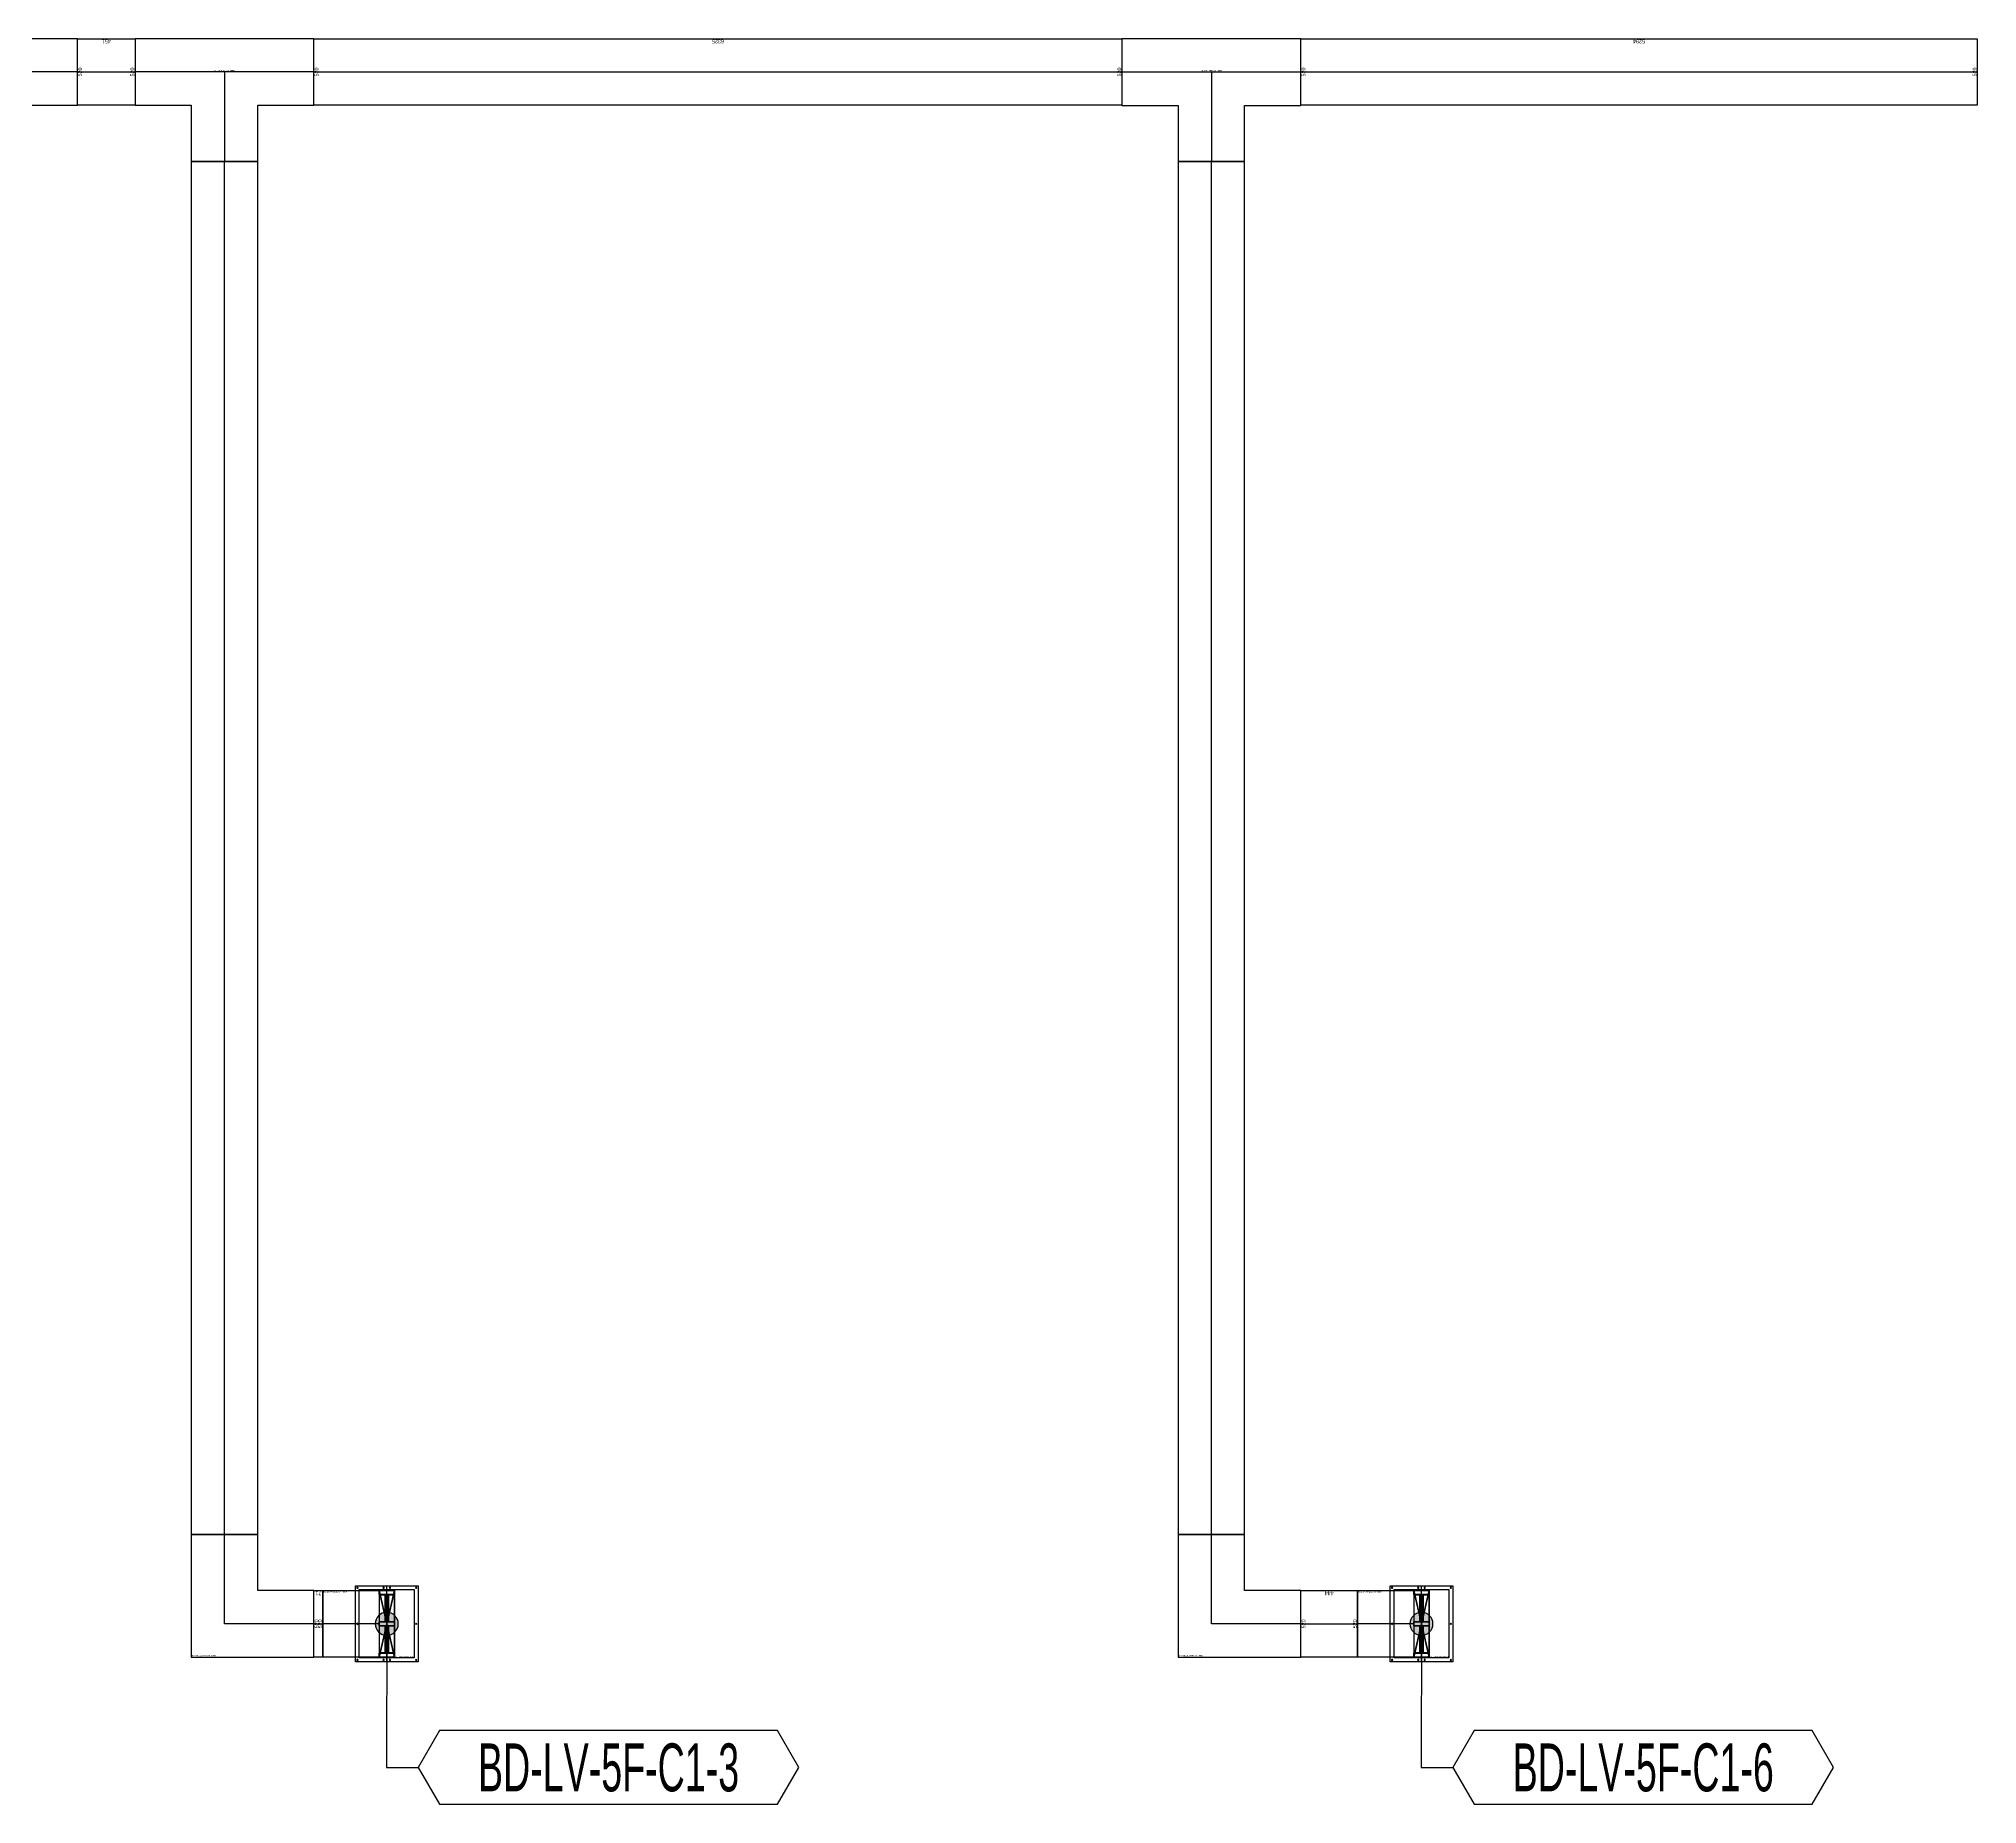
# Model space of a CAD drawing. Header units: millimetres. Extents: x 28486 to 374549, y -351975 to 868946.
# Drawn here: x 134225 to 149399, y 469791 to 483615 of the extents above; entities that cross this region are included whole.
import ezdxf
from ezdxf.enums import TextEntityAlignment as Align

# ---------------------------------------------------------------- set-up
doc = ezdxf.new("R2010")
doc.units = ezdxf.units.MM
doc.header["$LTSCALE"] = 150
doc.layers.get('Defpoints').update_dxf_attribs({"color": 150})
for name, color, linetype in [('-----27 Bus Duct_LV_380-220V_IT BACK UP', 2, 'Continuous'), ('-----29 주기', 1, 'Continuous'), ('-----30 Text', 2, 'Continuous'), ('-----99 Cable Schedule', 2, 'Continuous')]:
    doc.layers.add(name, color=color, linetype=linetype)
doc.styles.add('ELEC', font='')
doc.styles.get("Standard").update_dxf_attribs({"font": ''})
doc.styles.get('ELEC').set_extended_font_data('Dotum')
doc.styles.get('Standard').set_extended_font_data('Dotum')
doc.dimstyles.new('전기통신참고용-치수', dxfattribs={"dimscale": 15, "dimtxt": 2, "dimasz": 0, "dimexe": 0, "dimexo": 0, "dimgap": 0.4, "dimtad": 4, "dimdec": 0, "dimzin": 0, "dimdsep": 46, "dimtxsty": 'Standard', "dimblk": 'NONE', "dimcen": 0, "dimse1": 1, "dimse2": 1, "dimsd1": 1, "dimsd2": 1, "dimclrd": 8, "dimclre": 8, "dimclrt": 8, "dimadec": 0, "dimazin": 0, "dimtfac": 1, "dimtdec": 0, "dimtix": 1, "dimtmove": 2, "dimatfit": 0, "dimldrblk": 'NONE', "dimfxl": 2, "dimtolj": 1, "dimtzin": 0, "dimarcsym": 0})

# ---------------------------------------------------------------- blocks, each defined once
blk = doc.blocks.new('*D896')
at = {"layer": 'Defpoints', "color": 0, "transparency": 16777216}
for p in [(1.783462266757851e-12, 10499.13278032783), (520.0000000000018, 10499.13278032783), (520.0000000000018, 10499.13278032783)]:
    blk.add_point(p, dxfattribs=at)
at = {"color": 0, "transparency": 16777216, "insert": (260.0000000000018, 10478.11242754628), "char_height": 30, "attachment_point": 5}
blk.add_mtext('\\A1;{\\C0;520}', dxfattribs=at)
blk = doc.blocks.new('_None')
blk = doc.blocks.new('*D897')
at = {"layer": 'Defpoints', "color": 0, "transparency": 16777216}
for p in [(520.000000000002, 10499.13278032783), (520.000000000106, 10499.13278032783), (520.0000000000002, -252.1989313567448)]:
    blk.add_point(p, dxfattribs=at)
at = {"color": 0, "transparency": 16777216, "insert": (498.9796472185618, 5123.466924485541), "char_height": 30, "attachment_point": 5, "rotation": 90}
blk.add_mtext('\\A1;{\\C0;10751}', dxfattribs=at)
blk = doc.blocks.new('*D898')
at = {"layer": 'Defpoints', "color": 0, "transparency": 16777216}
for p in [(-4.263256414560601e-14, -252.1989313567447), (520, -252.1989313567447), (520, -252.1989313567447)]:
    blk.add_point(p, dxfattribs=at)
at = {"color": 0, "transparency": 16777216, "insert": (260, -231.1785785751978), "char_height": 30, "attachment_point": 5}
blk.add_mtext('\\A1;{\\C0;520}', dxfattribs=at)
blk = doc.blocks.new('*U42')
at = {"color": 0}
blk.add_lwpolyline([(-260.0000000000036, -260), (-260.0000000000036, -700), (259.9999999999964, -700), (259.9999999999964, -260), (699.9999999999964, -260), (699.9999999999964, 260), (-700.0000000000036, 260), (-700.0000000000036, -260)], close=True, dxfattribs=at)
at = {"color": 1}
for points in [[(700, 0), (-700, 0)], [(0, 0), (0, -700)]]:
    blk.add_lwpolyline(points, dxfattribs=at)
at = {"color": 0, "style": 'ELEC'}
blk.add_text('BD TEE(HORIZ)-AL 4000A', height=10, dxfattribs=at).set_placement((-3.637978807091713e-12, 10), align=Align.MIDDLE)
blk = doc.blocks.new('*D263')
at = {"layer": 'Defpoints', "color": 0, "transparency": 16777216}
for p in [(7.815970093361102e-14, 903.2540019344907), (520.0000000000001, 903.2540019344907), (520.0000000000001, 903.2540019344907)]:
    blk.add_point(p, dxfattribs=at)
at = {"color": 0, "transparency": 16777216, "insert": (260.0000000000001, 882.2336491529439), "char_height": 30, "attachment_point": 5}
blk.add_mtext('\\A1;{\\C0;520}', dxfattribs=at)
blk = doc.blocks.new('*D264')
at = {"layer": 'Defpoints', "color": 0, "transparency": 16777216}
for p in [(520.0000000000003, 903.2540019344912), (520.0000000001058, 903.2540019344912), (520.0000000000003, 452.2533597643653)]:
    blk.add_point(p, dxfattribs=at)
at = {"color": 0, "transparency": 16777216, "insert": (498.9796472185592, 677.753680849428), "char_height": 30, "attachment_point": 5, "rotation": 90}
blk.add_mtext('\\A1;{\\C0;451}', dxfattribs=at)
blk = doc.blocks.new('*D265')
at = {"layer": 'Defpoints', "color": 0, "transparency": 16777216}
for p in [(8.526512829121202e-14, 452.2533597643651), (520.0000000000001, 452.2533597643651), (520.0000000000001, 452.2533597643651)]:
    blk.add_point(p, dxfattribs=at)
at = {"color": 0, "transparency": 16777216, "insert": (260.0000000000001, 473.2737125459119), "char_height": 30, "attachment_point": 5}
blk.add_mtext('\\A1;{\\C0;520}', dxfattribs=at)
blk = doc.blocks.new('*D318')
at = {"layer": 'Defpoints', "color": 0, "transparency": 16777216}
for p in [(1.314504061156185e-12, 7850.254003298308), (520.0000000000013, 7850.254003298308), (520.0000000000013, 7850.254003298308)]:
    blk.add_point(p, dxfattribs=at)
at = {"color": 0, "transparency": 16777216, "insert": (260.0000000000013, 7829.233650516761), "char_height": 30, "attachment_point": 5}
blk.add_mtext('\\A1;{\\C0;520}', dxfattribs=at)
blk = doc.blocks.new('*D319')
at = {"layer": 'Defpoints', "color": 0, "transparency": 16777216}
for p in [(520.0000000000015, 7850.254003298312), (520.0000000001068, 7850.254003298312), (520.0000000000006, 1525.003682964556)]:
    blk.add_point(p, dxfattribs=at)
at = {"color": 0, "transparency": 16777216, "insert": (498.9796472185618, 4687.628843131432), "char_height": 30, "attachment_point": 5, "rotation": 90}
blk.add_mtext('\\A1;{\\C0;6325}', dxfattribs=at)
blk = doc.blocks.new('*D320')
at = {"layer": 'Defpoints', "color": 0, "transparency": 16777216}
for p in [(2.771116669464391e-13, 1525.003682964555), (520.0000000000003, 1525.003682964555), (520.0000000000003, 1525.003682964555)]:
    blk.add_point(p, dxfattribs=at)
at = {"color": 0, "transparency": 16777216, "insert": (260.0000000000003, 1546.024035746102), "char_height": 30, "attachment_point": 5}
blk.add_mtext('\\A1;{\\C0;520}', dxfattribs=at)
blk = doc.blocks.new('*D2134')
at = {"layer": 'Defpoints', "color": 0, "transparency": 16777216}
for p in [(1.186606368719367e-12, 7125.00368206641), (520.0000000000011, 7125.00368206641), (520.0000000000011, 7125.00368206641)]:
    blk.add_point(p, dxfattribs=at)
at = {"color": 0, "transparency": 16777216, "insert": (260.0000000000011, 7103.983329284863), "char_height": 30, "attachment_point": 5}
blk.add_mtext('\\A1;{\\C0;520}', dxfattribs=at)
blk = doc.blocks.new('*D2135')
at = {"layer": 'Defpoints', "color": 0, "transparency": 16777216}
for p in [(520.0000000000014, 7125.003682066414), (520.0000000001064, 7125.003682066414), (520.0000000000007, 1830.754327137652)]:
    blk.add_point(p, dxfattribs=at)
at = {"color": 0, "transparency": 16777216, "insert": (498.9796472185614, 4477.879004602031), "char_height": 30, "attachment_point": 5, "rotation": 90}
blk.add_mtext('\\A1;{\\C0;5294}', dxfattribs=at)
blk = doc.blocks.new('*D2136')
at = {"layer": 'Defpoints', "color": 0, "transparency": 16777216}
for p in [(3.268496584496461e-13, 1830.754327137651), (520.0000000000005, 1830.754327137651), (520.0000000000005, 1830.754327137651)]:
    blk.add_point(p, dxfattribs=at)
at = {"color": 0, "transparency": 16777216, "insert": (260.0000000000004, 1851.774679919198), "char_height": 30, "attachment_point": 5}
blk.add_mtext('\\A1;{\\C0;520}', dxfattribs=at)
blk = doc.blocks.new('*U23')
at = {"color": 1}
for p, q in [((60, 260), (-60, -260)), ((-60, 260), (60, -260))]:
    blk.add_line(p, q, dxfattribs=at)
at = {"color": 0}
blk.add_line((-3.637978807091713e-12, -298.4999999999964), (-3.637978807091713e-12, 298.5000000000036), dxfattribs=at)
for points in [[(-245.0000000000036, -298.4999999999964), (244.9999999999964, -298.4999999999964), (244.9999999999964, 298.5000000000036), (-245.0000000000036, 298.5000000000036)], [(-215.0000000000036, -267.4999999999964), (214.9999999999964, -267.4999999999964), (214.9999999999964, 267.5000000000036), (-215.0000000000036, 267.5000000000036)]]:
    blk.add_lwpolyline(points, close=True, dxfattribs=at)
at = {"color": 1}
blk.add_lwpolyline([(60, -260), (-60, -260), (-60, 260), (60, 260)], close=True, dxfattribs=at)
for points in [[(-60, 14, -0.414213562373095), (-58, 16), (-17.19999999999709, 16, 0.4142135623730951), (-16.19999999999709, 17), (-16.19999999999709, 227, 0.4142135623730951), (-17.19999999999709, 228), (-58, 228, -0.414213562373095), (-60, 230), (-60, 260, -0.4142135623730951), (-59, 259), (-59, 230, 0.4142135623730951), (-58, 229), (58, 229, 0.4142135623730951), (59, 230), (59, 259, -0.4142135623730951), (60, 260), (60, 230, -0.414213562373095), (58, 228), (17.19999999999709, 228, 0.4142135623730951), (16.19999999999709, 227), (16.19999999999709, 17, 0.4142135623730951), (17.19999999999709, 16), (58, 16, -0.414213562373095), (60, 14), (60.00000000000728, 2, -0.4142135623730951), (59.00000000000728, 3), (59, 14, 0.414213562373095), (58, 15), (-58, 15, 0.4142135623730951), (-59, 14), (-58.99999999999272, 3, -0.4142135623730951), (-59.99999999999272, 2), (-59.99999999999272, 2), (-59.99999999999272, 2), (-59.99999999999272, 2)], [(-15.19999999999709, 17), (-15.19999999999709, 227, -0.414213562373095), (-14.19999999999709, 228), (14.19999999999709, 228, -0.414213562373095), (15.19999999999709, 227), (15.19999999999709, 17, -0.414213562373095), (14.19999999999709, 16), (-14.19999999999709, 16, -0.414213562373095)], [(-14.19999999999709, 18), (-14.19999999999709, 226, -0.414213562373095), (-13.19999999999709, 227), (-8.85000000000582, 227, -0.414213562373095), (-7.850000000005821, 226), (-7.850000000005821, 18, -0.414213562373095), (-8.85000000000582, 17), (-13.19999999999709, 17, -0.414213562373095)], [(-6.849999999998545, 18), (-6.849999999998545, 226, -0.414213562373095), (-5.849999999998545, 227), (-1.500000000007276, 227, -0.414213562373095), (-0.500000000007276, 226), (-0.500000000007276, 18, -0.414213562373095), (-1.500000000007276, 17), (-5.849999999998545, 17, -0.414213562373095)], [(0.500000000007276, 18), (0.500000000007276, 226, -0.414213562373095), (1.500000000007276, 227), (5.849999999998545, 227, -0.414213562373095), (6.849999999998545, 226), (6.849999999998545, 18, -0.414213562373095), (5.849999999998545, 17), (1.500000000007276, 17, -0.414213562373095)], [(7.850000000005821, 18), (7.850000000005821, 226, -0.414213562373095), (8.85000000000582, 227), (13.19999999999709, 227, -0.414213562373095), (14.19999999999709, 226), (14.19999999999709, 18, -0.414213562373095), (13.19999999999709, 17), (8.85000000000582, 17, -0.414213562373095)], [(-60, -230, -0.414213562373095), (-58, -228), (-17.19999999999709, -228, 0.4142135623730951), (-16.19999999999709, -227), (-16.19999999999709, -17, 0.4142135623730951), (-17.19999999999709, -16), (-58, -16, -0.414213562373095), (-60, -14), (-59.99999999999272, 0, -0.4142135623730951), (-58.99999999999272, -1), (-59, -14, 0.4142135623730951), (-58, -15), (58, -15, 0.4142135623730951), (59, -14), (59.00000000000728, -1, -0.4142135623730951), (60.00000000000728, 0), (60, -14, -0.414213562373095), (58, -16), (17.19999999999709, -16, 0.4142135623730951), (16.19999999999709, -17), (16.19999999999709, -227, 0.4142135623730951), (17.19999999999709, -228), (58, -228, -0.414213562373095), (60, -230), (60, -260, -0.4142135623730951), (59, -259), (59, -230, 0.414213562373095), (58, -229), (-58, -229, 0.4142135623730951), (-59, -230), (-59, -259, -0.4142135623730951), (-60, -260), (-60, -260), (-60, -260), (-60, -260)], [(-15.19999999999709, -227), (-15.19999999999709, -17, -0.414213562373095), (-14.19999999999709, -16), (14.19999999999709, -16, -0.414213562373095), (15.19999999999709, -17), (15.19999999999709, -227, -0.414213562373095), (14.19999999999709, -228), (-14.19999999999709, -228, -0.414213562373095)], [(-14.19999999999709, -226), (-14.19999999999709, -18, -0.414213562373095), (-13.19999999999709, -17), (-8.85000000000582, -17, -0.414213562373095), (-7.850000000005821, -18), (-7.850000000005821, -226, -0.414213562373095), (-8.85000000000582, -227), (-13.19999999999709, -227, -0.414213562373095)], [(-6.849999999998545, -226), (-6.849999999998545, -18, -0.414213562373095), (-5.849999999998545, -17), (-1.500000000007276, -17, -0.414213562373095), (-0.500000000007276, -18), (-0.500000000007276, -226, -0.414213562373095), (-1.500000000007276, -227), (-5.849999999998545, -227, -0.414213562373095)], [(0.500000000007276, -226), (0.500000000007276, -18, -0.414213562373095), (1.500000000007276, -17), (5.849999999998545, -17, -0.414213562373095), (6.849999999998545, -18), (6.849999999998545, -226, -0.414213562373095), (5.849999999998545, -227), (1.500000000007276, -227, -0.414213562373095)], [(7.850000000005821, -226), (7.850000000005821, -18, -0.414213562373095), (8.85000000000582, -17), (13.19999999999709, -17, -0.414213562373095), (14.19999999999709, -18), (14.19999999999709, -226, -0.414213562373095), (13.19999999999709, -227), (8.85000000000582, -227, -0.414213562373095)]]:
    blk.add_lwpolyline(points, format="xyb", close=True, dxfattribs=at)
at = {"color": 0}
for centre in [(-230.0000000000036, 283.0000000000036), (-25.00000000000364, 283.0000000000036), (24.99999999999636, 283.0000000000036), (229.9999999999964, 283.0000000000036), (-230.0000000000036, 3.637978807091713e-12), (229.9999999999964, 3.637978807091713e-12), (-230.0000000000036, -282.9999999999964), (-25.00000000000364, -282.9999999999964), (24.99999999999636, -282.9999999999964), (229.9999999999964, -282.9999999999964)]:
    blk.add_circle(centre, 5, dxfattribs=at)
at = {"color": 0, "style": 'ELEC'}
blk.add_text('BD Flanged End-AL 4000A', height=10, dxfattribs=at).set_placement((-210.0000000000036, -257.4999999999964), align=Align.MIDDLE_LEFT)
blk = doc.blocks.new('*U22')
at = {"color": 1}
for p, q in [((340, 260), (220, -260)), ((220, 260), (340, -260))]:
    blk.add_line(p, q, dxfattribs=at)
at = {"color": 0}
blk.add_lwpolyline([(-220.0000000000036, -260), (219.9999999999964, -260), (219.9999999999964, 260), (-220.0000000000036, 260)], close=True, dxfattribs=at)
blk.add_lwpolyline([(219.9999999999964, -260), (339.9999999999964, -260), (339.9999999999964, 260), (219.9999999999964, 260)], dxfattribs=at)
at = {"color": 1}
for points in [[(220.0000000000036, 14, -0.414213562373095), (222.0000000000036, 16), (262.8000000000065, 16, 0.4142135623730951), (263.8000000000065, 17), (263.8000000000065, 227, 0.4142135623730951), (262.8000000000065, 228), (222.0000000000036, 228, -0.414213562373095), (220.0000000000036, 230), (220.0000000000036, 260, -0.4142135623730951), (221.0000000000036, 259), (221.0000000000036, 230, 0.4142135623730951), (222.0000000000036, 229), (338.0000000000036, 229, 0.4142135623730951), (339.0000000000036, 230), (339.0000000000036, 259, -0.4142135623730951), (340.0000000000036, 260), (340.0000000000036, 230, -0.414213562373095), (338.0000000000036, 228), (297.2000000000007, 228, 0.4142135623730951), (296.2000000000007, 227), (296.2000000000007, 17, 0.4142135623730951), (297.2000000000007, 16), (338.0000000000036, 16, -0.414213562373095), (340.0000000000036, 14), (340.0000000000109, 2, -0.4142135623730951), (339.0000000000109, 3), (339.0000000000036, 14, 0.414213562373095), (338.0000000000036, 15), (222.0000000000036, 15, 0.4142135623730951), (221.0000000000036, 14), (221.0000000000109, 3, -0.4142135623730951), (220.0000000000109, 2), (220.0000000000109, 2), (220.0000000000109, 2), (220.0000000000109, 2)], [(264.8000000000065, 17), (264.8000000000065, 227, -0.414213562373095), (265.8000000000065, 228), (294.2000000000007, 228, -0.414213562373095), (295.2000000000007, 227), (295.2000000000007, 17, -0.414213562373095), (294.2000000000007, 16), (265.8000000000065, 16, -0.414213562373095)], [(265.8000000000065, 18), (265.8000000000065, 226, -0.414213562373095), (266.8000000000065, 227), (271.1499999999978, 227, -0.414213562373095), (272.1499999999978, 226), (272.1499999999978, 18, -0.414213562373095), (271.1499999999978, 17), (266.8000000000065, 17, -0.414213562373095)], [(273.1500000000051, 18), (273.1500000000051, 226, -0.414213562373095), (274.1500000000051, 227), (278.4999999999964, 227, -0.414213562373095), (279.4999999999964, 226), (279.4999999999964, 18, -0.414213562373095), (278.4999999999964, 17), (274.1500000000051, 17, -0.414213562373095)], [(280.5000000000109, 18), (280.5000000000109, 226, -0.414213562373095), (281.5000000000109, 227), (285.8500000000022, 227, -0.414213562373095), (286.8500000000022, 226), (286.8500000000022, 18, -0.414213562373095), (285.8500000000022, 17), (281.5000000000109, 17, -0.414213562373095)], [(287.8500000000095, 18), (287.8500000000095, 226, -0.414213562373095), (288.8500000000095, 227), (293.2000000000007, 227, -0.414213562373095), (294.2000000000007, 226), (294.2000000000007, 18, -0.414213562373095), (293.2000000000007, 17), (288.8500000000095, 17, -0.414213562373095)], [(220.0000000000036, -230, -0.414213562373095), (222.0000000000036, -228), (262.8000000000065, -228, 0.4142135623730951), (263.8000000000065, -227), (263.8000000000065, -17, 0.4142135623730951), (262.8000000000065, -16), (222.0000000000036, -16, -0.414213562373095), (220.0000000000036, -14), (220.0000000000109, 0, -0.4142135623730951), (221.0000000000109, -1), (221.0000000000036, -14, 0.4142135623730951), (222.0000000000036, -15), (338.0000000000036, -15, 0.4142135623730951), (339.0000000000036, -14), (339.0000000000109, -1, -0.4142135623730951), (340.0000000000109, 0), (340.0000000000036, -14, -0.414213562373095), (338.0000000000036, -16), (297.2000000000007, -16, 0.4142135623730951), (296.2000000000007, -17), (296.2000000000007, -227, 0.4142135623730951), (297.2000000000007, -228), (338.0000000000036, -228, -0.414213562373095), (340.0000000000036, -230), (340.0000000000036, -260, -0.4142135623730951), (339.0000000000036, -259), (339.0000000000036, -230, 0.414213562373095), (338.0000000000036, -229), (222.0000000000036, -229, 0.4142135623730951), (221.0000000000036, -230), (221.0000000000036, -259, -0.4142135623730951), (220.0000000000036, -260), (220.0000000000036, -260), (220.0000000000036, -260), (220.0000000000036, -260)], [(264.8000000000065, -227), (264.8000000000065, -17, -0.414213562373095), (265.8000000000065, -16), (294.2000000000007, -16, -0.414213562373095), (295.2000000000007, -17), (295.2000000000007, -227, -0.414213562373095), (294.2000000000007, -228), (265.8000000000065, -228, -0.414213562373095)], [(265.8000000000065, -226), (265.8000000000065, -18, -0.414213562373095), (266.8000000000065, -17), (271.1499999999978, -17, -0.414213562373095), (272.1499999999978, -18), (272.1499999999978, -226, -0.414213562373095), (271.1499999999978, -227), (266.8000000000065, -227, -0.414213562373095)], [(273.1500000000051, -226), (273.1500000000051, -18, -0.414213562373095), (274.1500000000051, -17), (278.4999999999964, -17, -0.414213562373095), (279.4999999999964, -18), (279.4999999999964, -226, -0.414213562373095), (278.4999999999964, -227), (274.1500000000051, -227, -0.414213562373095)], [(280.5000000000109, -226), (280.5000000000109, -18, -0.414213562373095), (281.5000000000109, -17), (285.8500000000022, -17, -0.414213562373095), (286.8500000000022, -18), (286.8500000000022, -226, -0.414213562373095), (285.8500000000022, -227), (281.5000000000109, -227, -0.414213562373095)], [(287.8500000000095, -226), (287.8500000000095, -18, -0.414213562373095), (288.8500000000095, -17), (293.2000000000007, -17, -0.414213562373095), (294.2000000000007, -18), (294.2000000000007, -226, -0.414213562373095), (293.2000000000007, -227), (288.8500000000095, -227, -0.414213562373095)]]:
    blk.add_lwpolyline(points, format="xyb", close=True, dxfattribs=at)
blk.add_lwpolyline([(220, 0), (-220, 0)], dxfattribs=at)
at = {"color": 0, "style": 'ELEC'}
blk.add_text('BD ELBOW(VERT)-AL 4000A', height=10, dxfattribs=at).set_placement((-215.0000000000036, -250), align=Align.MIDDLE_LEFT)
blk = doc.blocks.new('*U24')
at = {"color": 0}
blk.add_lwpolyline([(-260.0000000000036, -260), (699.9999999999964, -260), (699.9999999999964, 260), (259.9999999999964, 260), (259.9999999999964, 700), (-260.0000000000036, 700)], close=True, dxfattribs=at)
at = {"color": 1}
blk.add_lwpolyline([(700, 0), (0, 0), (0, 700)], dxfattribs=at)
at = {"color": 0, "style": 'ELEC'}
blk.add_text('BD ELBOW(HORIZ)-AL 4000A', height=10, dxfattribs=at).set_placement((-255.0000000000036, -250), align=Align.MIDDLE_LEFT)
blk = doc.blocks.new('A$C9a0ab699')
h = blk.add_hatch(color=0)
edge = h.paths.add_edge_path()
edge.add_arc((2.182787284255028e-11, 2.299202606081963e-09), 64.0071934098378, 720.0000000000341, 1080.000000000034, ccw=False)
at = {"color": 0}
blk.add_circle((2.182787284255028e-11, 2.299202606081963e-09), 64.0071934098378, dxfattribs=at)
blk = doc.blocks.new('*D892')
at = {"layer": 'Defpoints', "color": 0, "transparency": 16777216}
for p in [(1.783462266757851e-12, 10499.13278032783), (520.0000000000018, 10499.13278032783), (520.0000000000018, 10499.13278032783)]:
    blk.add_point(p, dxfattribs=at)
at = {"color": 0, "transparency": 16777216, "insert": (260.0000000000018, 10478.11242754628), "char_height": 30, "attachment_point": 5}
blk.add_mtext('\\A1;{\\C0;520}', dxfattribs=at)
blk = doc.blocks.new('*D893')
at = {"layer": 'Defpoints', "color": 0, "transparency": 16777216}
for p in [(520.000000000002, 10499.13278032783), (520.0000000001057, 10499.13278032783), (520.0000000000002, -250.6120087206638)]:
    blk.add_point(p, dxfattribs=at)
at = {"color": 0, "transparency": 16777216, "insert": (498.9796472185615, 5124.260385803582), "char_height": 30, "attachment_point": 5, "rotation": 90}
blk.add_mtext('\\A1;{\\C0;10750}', dxfattribs=at)
blk = doc.blocks.new('*D894')
at = {"layer": 'Defpoints', "color": 0, "transparency": 16777216}
for p in [(-4.263256414560601e-14, -250.6120087206637), (520, -250.6120087206637), (520, -250.6120087206637)]:
    blk.add_point(p, dxfattribs=at)
at = {"color": 0, "transparency": 16777216, "insert": (260, -229.5916559391168), "char_height": 30, "attachment_point": 5}
blk.add_mtext('\\A1;{\\C0;520}', dxfattribs=at)
blk = doc.blocks.new('*D884')
at = {"layer": 'Defpoints', "color": 0, "transparency": 16777216}
for p in [(1.193711796076968e-12, 7178.37461342699), (520.0000000000011, 7178.37461342699), (520.0000000000011, 7178.37461342699)]:
    blk.add_point(p, dxfattribs=at)
at = {"color": 0, "transparency": 16777216, "insert": (260.0000000000011, 7157.354260645443), "char_height": 30, "attachment_point": 5}
blk.add_mtext('\\A1;{\\C0;520}', dxfattribs=at)
blk = doc.blocks.new('*D885')
at = {"layer": 'Defpoints', "color": 0, "transparency": 16777216}
for p in [(520.0000000000014, 7178.374613426993), (520.0000000001083, 7178.374613426993), (520.0000000000016, 7107.874292152982)]:
    blk.add_point(p, dxfattribs=at)
at = {"color": 0, "transparency": 16777216, "insert": (499.0000000001103, 7143.124452789985), "char_height": 30, "attachment_point": 5, "rotation": 90}
blk.add_mtext('\\A1;{\\C0;71}', dxfattribs=at)
blk = doc.blocks.new('*D886')
at = {"layer": 'Defpoints', "color": 0, "transparency": 16777216}
for p in [(1.271871497010579e-12, 7107.874292152978), (520.0000000000014, 7107.874292152978), (520.0000000000014, 7107.874292152978)]:
    blk.add_point(p, dxfattribs=at)
at = {"color": 0, "transparency": 16777216, "insert": (260.0000000000013, 7128.894644934525), "char_height": 30, "attachment_point": 5}
blk.add_mtext('\\A1;{\\C0;520}', dxfattribs=at)
blk = doc.blocks.new('*D888')
at = {"layer": 'Defpoints', "color": 0, "transparency": 16777216}
for p in [(1.193711796076968e-12, 7178.37461342699), (520.0000000000011, 7178.37461342699), (520.0000000000011, 7178.37461342699)]:
    blk.add_point(p, dxfattribs=at)
at = {"color": 0, "transparency": 16777216, "insert": (260.0000000000011, 7157.354260645443), "char_height": 30, "attachment_point": 5}
blk.add_mtext('\\A1;{\\C0;520}', dxfattribs=at)
blk = doc.blocks.new('*D889')
at = {"layer": 'Defpoints', "color": 0, "transparency": 16777216}
for p in [(520.0000000000014, 7178.374613426993), (520.0000000001088, 7178.374613426993), (520.0000000000015, 6734.124613538374)]:
    blk.add_point(p, dxfattribs=at)
at = {"color": 0, "transparency": 16777216, "insert": (499.0000000001107, 6956.249613482682), "char_height": 30, "attachment_point": 5, "rotation": 90}
blk.add_mtext('\\A1;{\\C0;444}', dxfattribs=at)
blk = doc.blocks.new('*D890')
at = {"layer": 'Defpoints', "color": 0, "transparency": 16777216}
for p in [(1.193711796076968e-12, 6734.124613538371), (520.0000000000013, 6734.124613538371), (520.0000000000013, 6734.124613538371)]:
    blk.add_point(p, dxfattribs=at)
at = {"color": 0, "transparency": 16777216, "insert": (260.0000000000013, 6755.144966319917), "char_height": 30, "attachment_point": 5}
blk.add_mtext('\\A1;{\\C0;520}', dxfattribs=at)
blk = doc.blocks.new('*U895')
at = {"color": 1}
blk.add_line((260.0000000000016, 10499.13278032783), (260, -252.1989313567447), dxfattribs=at)
at = {"color": 0}
blk.add_lwpolyline([(520, -252.1989313567447), (-4.263256414560601e-14, -252.1989313567447), (1.783462266757851e-12, 10499.13278032783), (520.0000000000018, 10499.13278032783)], close=True, dxfattribs=at)
for base, p1, p2, override, picture, middle in [((520.0000000000018, 10499.13278032783), (1.783462266757851e-12, 10499.13278032783), (520.0000000000018, 10499.13278032783), {"dimtxsty": 'Standard', "dimclrd": 0, "dimclre": 0, "dimclrt": 0}, '*D896', (260.0000000000018, 10478.11242754628)), ((520, -252.1989313567447), (-4.263256414560601e-14, -252.1989313567447), (520, -252.1989313567447), {"dimtad": 1, "dimtxsty": 'Standard', "dimclrd": 0, "dimclre": 0, "dimclrt": 0}, '*D898', (260, -231.1785785751978))]:
    dim = blk.add_linear_dim(base=base, p1=p1, p2=p2, text='{\\C0;<>}', dimstyle='전기통신참고용-치수', override=override, dxfattribs=at)
    dim.commit()
    dim.dimension.update_dxf_attribs({"geometry": picture, "text_midpoint": middle})
dim = blk.add_linear_dim(base=(520.000000000106, 10499.13278032783), p1=(520, -252.1989313567447), p2=(520.0000000000018, 10499.13278032783), angle=90, text='{\\C0;<>}', dimstyle='전기통신참고용-치수', override={"dimtad": 1, "dimtxsty": 'Standard', "dimclrd": 0, "dimclre": 0, "dimclrt": 0}, dxfattribs=at)
dim.commit()
dim.dimension.update_dxf_attribs({"geometry": '*D897', "text_midpoint": (498.9796472185618, 5123.466924485541)})
blk = doc.blocks.new('*U262')
at = {"color": 1}
blk.add_line((260, 903.2540019344907), (260, 452.2533597643651), dxfattribs=at)
at = {"color": 0}
blk.add_lwpolyline([(520.0000000000001, 452.2533597643651), (8.526512829121202e-14, 452.2533597643651), (7.815970093361102e-14, 903.2540019344907), (520.0000000000001, 903.2540019344907)], close=True, dxfattribs=at)
for base, p1, p2, override, picture, middle in [((520.0000000000001, 903.2540019344907), (7.815970093361102e-14, 903.2540019344907), (520.0000000000001, 903.2540019344907), {"dimtxsty": 'Standard', "dimclrd": 0, "dimclre": 0, "dimclrt": 0}, '*D263', (260.0000000000001, 882.2336491529439)), ((520.0000000000001, 452.2533597643651), (8.526512829121202e-14, 452.2533597643651), (520.0000000000001, 452.2533597643651), {"dimtad": 1, "dimtxsty": 'Standard', "dimclrd": 0, "dimclre": 0, "dimclrt": 0}, '*D265', (260.0000000000001, 473.2737125459119))]:
    dim = blk.add_linear_dim(base=base, p1=p1, p2=p2, text='{\\C0;<>}', dimstyle='전기통신참고용-치수', override=override, dxfattribs=at)
    dim.commit()
    dim.dimension.update_dxf_attribs({"geometry": picture, "text_midpoint": middle})
dim = blk.add_linear_dim(base=(520.0000000001058, 903.2540019344912), p1=(520.0000000000001, 452.2533597643651), p2=(520.0000000000001, 903.2540019344907), angle=90, text='{\\C0;<>}', dimstyle='전기통신참고용-치수', override={"dimtad": 1, "dimtxsty": 'Standard', "dimclrd": 0, "dimclre": 0, "dimclrt": 0}, dxfattribs=at)
dim.commit()
dim.dimension.update_dxf_attribs({"geometry": '*D264', "text_midpoint": (498.9796472185592, 677.753680849428)})
blk = doc.blocks.new('*U317')
at = {"color": 1}
blk.add_line((260.0000000000011, 7850.254003298308), (260.0000000000002, 1525.003682964555), dxfattribs=at)
at = {"color": 0}
blk.add_lwpolyline([(520.0000000000003, 1525.003682964555), (2.771116669464391e-13, 1525.003682964555), (1.314504061156185e-12, 7850.254003298308), (520.0000000000013, 7850.254003298308)], close=True, dxfattribs=at)
for base, p1, p2, override, picture, middle in [((520.0000000000013, 7850.254003298308), (1.314504061156185e-12, 7850.254003298308), (520.0000000000013, 7850.254003298308), {"dimtxsty": 'Standard', "dimclrd": 0, "dimclre": 0, "dimclrt": 0}, '*D318', (260.0000000000013, 7829.233650516761)), ((520.0000000000003, 1525.003682964555), (2.771116669464391e-13, 1525.003682964555), (520.0000000000003, 1525.003682964555), {"dimtad": 1, "dimtxsty": 'Standard', "dimclrd": 0, "dimclre": 0, "dimclrt": 0}, '*D320', (260.0000000000003, 1546.024035746102))]:
    dim = blk.add_linear_dim(base=base, p1=p1, p2=p2, text='{\\C0;<>}', dimstyle='전기통신참고용-치수', override=override, dxfattribs=at)
    dim.commit()
    dim.dimension.update_dxf_attribs({"geometry": picture, "text_midpoint": middle})
dim = blk.add_linear_dim(base=(520.0000000001068, 7850.254003298312), p1=(520.0000000000003, 1525.003682964555), p2=(520.0000000000013, 7850.254003298308), angle=90, text='{\\C0;<>}', dimstyle='전기통신참고용-치수', override={"dimtad": 1, "dimtxsty": 'Standard', "dimclrd": 0, "dimclre": 0, "dimclrt": 0}, dxfattribs=at)
dim.commit()
dim.dimension.update_dxf_attribs({"geometry": '*D319', "text_midpoint": (498.9796472185618, 4687.628843131432)})
blk = doc.blocks.new('*U2133')
at = {"color": 1}
blk.add_line((260.000000000001, 7125.00368206641), (260.0000000000003, 1830.754327137651), dxfattribs=at)
at = {"color": 0}
blk.add_lwpolyline([(520.0000000000005, 1830.754327137651), (3.268496584496461e-13, 1830.754327137651), (1.186606368719367e-12, 7125.00368206641), (520.0000000000011, 7125.00368206641)], close=True, dxfattribs=at)
for base, p1, p2, override, picture, middle in [((520.0000000000011, 7125.00368206641), (1.186606368719367e-12, 7125.00368206641), (520.0000000000011, 7125.00368206641), {"dimtxsty": 'Standard', "dimclrd": 0, "dimclre": 0, "dimclrt": 0}, '*D2134', (260.0000000000011, 7103.983329284863)), ((520.0000000000005, 1830.754327137651), (3.268496584496461e-13, 1830.754327137651), (520.0000000000005, 1830.754327137651), {"dimtad": 1, "dimtxsty": 'Standard', "dimclrd": 0, "dimclre": 0, "dimclrt": 0}, '*D2136', (260.0000000000004, 1851.774679919198))]:
    dim = blk.add_linear_dim(base=base, p1=p1, p2=p2, text='{\\C0;<>}', dimstyle='전기통신참고용-치수', override=override, dxfattribs=at)
    dim.commit()
    dim.dimension.update_dxf_attribs({"geometry": picture, "text_midpoint": middle})
dim = blk.add_linear_dim(base=(520.0000000001064, 7125.003682066414), p1=(520.0000000000005, 1830.754327137651), p2=(520.0000000000011, 7125.00368206641), angle=90, text='{\\C0;<>}', dimstyle='전기통신참고용-치수', override={"dimtad": 1, "dimtxsty": 'Standard', "dimclrd": 0, "dimclre": 0, "dimclrt": 0}, dxfattribs=at)
dim.commit()
dim.dimension.update_dxf_attribs({"geometry": '*D2135', "text_midpoint": (498.9796472185614, 4477.879004602031)})
blk = doc.blocks.new('*U891')
at = {"color": 1}
blk.add_line((260.0000000000016, 10499.13278032783), (260, -250.6120087206637), dxfattribs=at)
at = {"color": 0}
blk.add_lwpolyline([(520, -250.6120087206637), (-4.263256414560601e-14, -250.6120087206637), (1.783462266757851e-12, 10499.13278032783), (520.0000000000018, 10499.13278032783)], close=True, dxfattribs=at)
for base, p1, p2, override, picture, middle in [((520.0000000000018, 10499.13278032783), (1.783462266757851e-12, 10499.13278032783), (520.0000000000018, 10499.13278032783), {"dimtxsty": 'Standard', "dimclrd": 0, "dimclre": 0, "dimclrt": 0}, '*D892', (260.0000000000018, 10478.11242754628)), ((520, -250.6120087206637), (-4.263256414560601e-14, -250.6120087206637), (520, -250.6120087206637), {"dimtad": 1, "dimtxsty": 'Standard', "dimclrd": 0, "dimclre": 0, "dimclrt": 0}, '*D894', (260, -229.5916559391168))]:
    dim = blk.add_linear_dim(base=base, p1=p1, p2=p2, text='{\\C0;<>}', dimstyle='전기통신참고용-치수', override=override, dxfattribs=at)
    dim.commit()
    dim.dimension.update_dxf_attribs({"geometry": picture, "text_midpoint": middle})
dim = blk.add_linear_dim(base=(520.0000000001057, 10499.13278032783), p1=(520, -250.6120087206637), p2=(520.0000000000018, 10499.13278032783), angle=90, text='{\\C0;<>}', dimstyle='전기통신참고용-치수', override={"dimtad": 1, "dimtxsty": 'Standard', "dimclrd": 0, "dimclre": 0, "dimclrt": 0}, dxfattribs=at)
dim.commit()
dim.dimension.update_dxf_attribs({"geometry": '*D893', "text_midpoint": (498.9796472185615, 5124.260385803582)})
blk = doc.blocks.new('*U883')
at = {"color": 1}
blk.add_line((260.0000000000011, 7178.37461342699), (260.0000000000013, 7107.874292152978), dxfattribs=at)
at = {"color": 0}
blk.add_lwpolyline([(520.0000000000014, 7107.874292152978), (1.271871497010579e-12, 7107.874292152978), (1.193711796076968e-12, 7178.37461342699), (520.0000000000011, 7178.37461342699)], close=True, dxfattribs=at)
for base, p1, p2, override, picture, middle in [((520.0000000000011, 7178.37461342699), (1.193711796076968e-12, 7178.37461342699), (520.0000000000011, 7178.37461342699), {"dimtxsty": 'Standard', "dimclrd": 0, "dimclre": 0, "dimclrt": 0}, '*D884', (260.0000000000011, 7157.354260645443)), ((520.0000000000014, 7107.874292152978), (1.271871497010579e-12, 7107.874292152978), (520.0000000000014, 7107.874292152978), {"dimtad": 1, "dimtxsty": 'Standard', "dimclrd": 0, "dimclre": 0, "dimclrt": 0}, '*D886', (260.0000000000013, 7128.894644934525))]:
    dim = blk.add_linear_dim(base=base, p1=p1, p2=p2, text='{\\C0;<>}', dimstyle='전기통신참고용-치수', override=override, dxfattribs=at)
    dim.commit()
    dim.dimension.update_dxf_attribs({"geometry": picture, "text_midpoint": middle})
dim = blk.add_linear_dim(base=(520.0000000001083, 7178.374613426993), p1=(520.0000000000014, 7107.874292152978), p2=(520.0000000000011, 7178.37461342699), angle=90, text='{\\C0;<>}', dimstyle='전기통신참고용-치수', override={"dimtad": 1, "dimtxsty": 'Standard', "dimclrd": 0, "dimclre": 0, "dimclrt": 0}, dxfattribs=at)
dim.commit()
dim.dimension.update_dxf_attribs({"geometry": '*D885', "text_midpoint": (499.0000000001103, 7143.124452789985)})
blk = doc.blocks.new('*U887')
at = {"color": 1}
blk.add_line((260.0000000000011, 7178.37461342699), (260.0000000000012, 6734.124613538371), dxfattribs=at)
at = {"color": 0}
blk.add_lwpolyline([(520.0000000000013, 6734.124613538371), (1.193711796076968e-12, 6734.124613538371), (1.193711796076968e-12, 7178.37461342699), (520.0000000000011, 7178.37461342699)], close=True, dxfattribs=at)
for base, p1, p2, override, picture, middle in [((520.0000000000011, 7178.37461342699), (1.193711796076968e-12, 7178.37461342699), (520.0000000000011, 7178.37461342699), {"dimtxsty": 'Standard', "dimclrd": 0, "dimclre": 0, "dimclrt": 0}, '*D888', (260.0000000000011, 7157.354260645443)), ((520.0000000000013, 6734.124613538371), (1.193711796076968e-12, 6734.124613538371), (520.0000000000013, 6734.124613538371), {"dimtad": 1, "dimtxsty": 'Standard', "dimclrd": 0, "dimclre": 0, "dimclrt": 0}, '*D890', (260.0000000000013, 6755.144966319917))]:
    dim = blk.add_linear_dim(base=base, p1=p1, p2=p2, text='{\\C0;<>}', dimstyle='전기통신참고용-치수', override=override, dxfattribs=at)
    dim.commit()
    dim.dimension.update_dxf_attribs({"geometry": picture, "text_midpoint": middle})
dim = blk.add_linear_dim(base=(520.0000000001088, 7178.374613426993), p1=(520.0000000000013, 6734.124613538371), p2=(520.0000000000011, 7178.37461342699), angle=90, text='{\\C0;<>}', dimstyle='전기통신참고용-치수', override={"dimtad": 1, "dimtxsty": 'Standard', "dimclrd": 0, "dimclre": 0, "dimclrt": 0}, dxfattribs=at)
dim.commit()
dim.dimension.update_dxf_attribs({"geometry": '*D889', "text_midpoint": (499.0000000001107, 6956.249613482682)})

msp = doc.modelspace()

# ---------------------------------------------------------------- linework, layer by layer
at = {"layer": '-----29 주기'}
for points, elevation in [([(137362.5131385811, 470368.4889563533), (137195.8032483691, 470079.7389563516), (137362.5131385835, 469790.9889563481), (140008.3240176904, 469790.9889563481), (140175.0339079136, 470079.7389563516), (140008.3240176877, 470368.4889563533)], -4.325018025910558e-08), ([(145461.5131379074, 470368.4889563535), (145294.8032476954, 470079.7389563517), (145461.5131379098, 469790.9889563482), (148107.3240170167, 469790.9889563482), (148274.03390724, 470079.7389563517), (148107.3240170141, 470368.4889563535)], -4.730999095107713e-08)]:
    msp.add_lwpolyline(points, close=True, dxfattribs=dict(at, elevation=elevation))
at = {"layer": '-----99 Cable Schedule', "color": 1}
for points, elevation in [([(136948.8398997017, 471207.3150451148), (136948.3398997016, 470079.7389563516), (137195.8032483691, 470079.7389563516)], -4.325018025910558e-08), ([(145047.839899028, 471207.3150451149), (145047.339899028, 470079.7389563517), (145294.8032476954, 470079.7389563517)], -4.730999095107713e-08)]:
    msp.add_lwpolyline(points, dxfattribs=dict(at, elevation=elevation))

# ---------------------------------------------------------------- block references
at = {"layer": '-----27 Bus Duct_LV_380-220V_IT BACK UP'}
for name, p in [('*U42', (133828.0709910135, 483355.0175901327, -4.078019642275874e-09)), ('*U42', (135679.0716331836, 483355.0175901326, -6.001006121638169e-09)), ('*U42', (143404.3219535173, 483353.4306674965)), ('*U24', (135679.0716331836, 471203.685878448, -6.001006121638169e-09)), ('*U24', (143404.3219535175, 471203.6858784481, -1.611955264764995e-08))]:
    msp.add_blockref(name, p, dxfattribs=at)
at = {"layer": '-----27 Bus Duct_LV_380-220V_IT BACK UP', "rotation": 89.99999999999999}
for name, p in [('*U262', (135431.324992948, 483095.0175901327)), ('*U317', (144229.3256364819, 483095.0175901327)), ('*U2133', (151229.3256355837, 483095.0175901327)), ('*U883', (143557.4462466106, 470943.685878448, -6.001006121638169e-09)), ('*U887', (151282.6965669445, 470943.6858784481, -1.611955264764995e-08))]:
    msp.add_blockref(name, p, dxfattribs=at)
at = {"layer": '-----27 Bus Duct_LV_380-220V_IT BACK UP', "xscale": -1, "rotation": 180}
for name, p in [('*U895', (135419.0716331836, 482402.8186587758, -6.001006121638169e-09)), ('*U891', (143144.3219535175, 482402.8186587759, -1.611955264764995e-08)), ('*U22', (136669.5719540798, 471203.685878448, -1.227215240656254e-08)), ('*U22', (144768.5719534061, 471203.6858784481, -1.633196309853409e-08))]:
    msp.add_blockref(name, p, dxfattribs=at)
at = {"layer": '-----27 Bus Duct_LV_380-220V_IT BACK UP', "xscale": -1}
for p in [(136949.5719540798, 471203.685878448, -1.227215240656254e-08), (145048.5719534061, 471203.6858784481, -1.633196309853409e-08)]:
    msp.add_blockref('*U23', p, dxfattribs=at)
at = {"layer": '-----99 Cable Schedule', "color": 1, "xscale": -1.40625, "yscale": 1.40625, "zscale": 1.40625, "rotation": 90}
for p in [(136949.571954083, 471203.685878448, -1.227215240656254e-08), (145048.5719534092, 471203.6858784481, -1.633196309853409e-08)]:
    msp.add_blockref('A$C9a0ab699', p, dxfattribs=at)

# ---------------------------------------------------------------- texts
at = {"layer": '-----30 Text', "linetype": 'Continuous', "style": 'ELEC', "width": 0.6}
for s, p in [('BD-LV-5F-C1-3', (138685.4185781358, 470079.7389563507, -4.27382423036204e-08)), ('BD-LV-5F-C1-6', (146784.4185774619, 470079.7389563508, -4.679805299559195e-08))]:
    msp.add_text(s, height=375, dxfattribs=at).set_placement(p, align=Align.MIDDLE)

doc.saveas('drawing.dxf')
